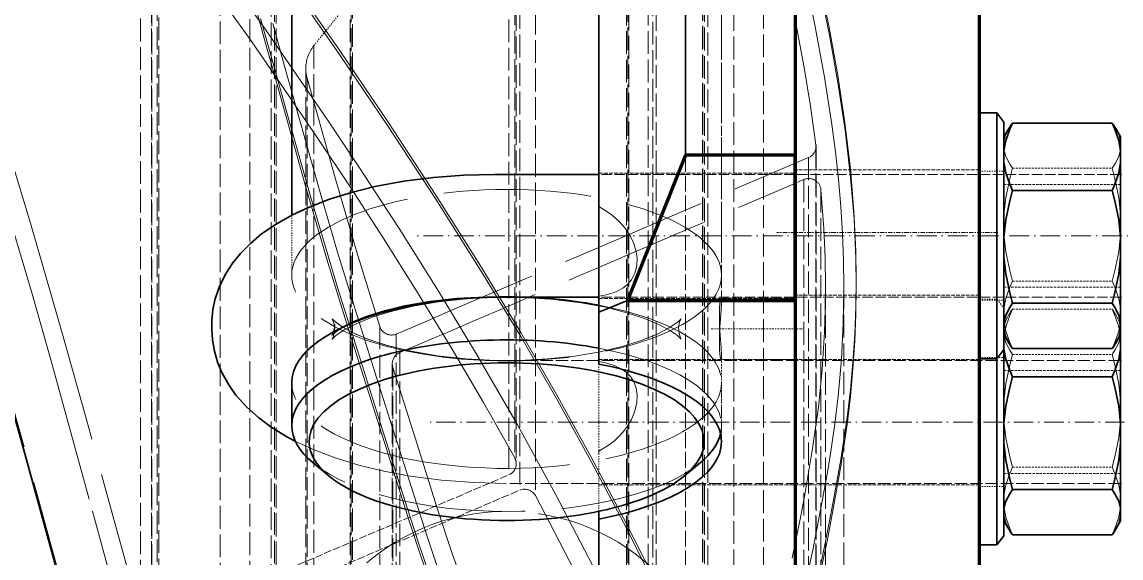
# Model space of a CAD drawing. Header units: millimetres. Extents: x 2784 to 32191, y 2597 to 23392.
# Drawn here: x 13699.1 to 13788.6, y 10292.5 to 10336.2 of the extents above; entities that cross this region are included whole.
import ezdxf

# ---------------------------------------------------------------- set-up
doc = ezdxf.new("R2010")
doc.units = ezdxf.units.MM
doc.linetypes.add('DASHDOT', pattern=[18.5, 12, -3, 0.5, -3])
doc.linetypes.add('DASHED', pattern=[15, 12, -3])

# ---------------------------------------------------------------- blocks, each defined once
blk = doc.blocks.new('A$C55E021B5')
at = {"color": 7, "linetype": 'DASHED', "lineweight": 13, "ltscale": 0.374806}
blk.add_line((1199.701, 1369.197), (1199.701, 1144.314), dxfattribs=at)
at = {"color": 7, "linetype": 'DASHED', "lineweight": 13, "ltscale": 0.15445}
blk.add_line((1216.417, 1221.642), (1216.417, 1128.972), dxfattribs=at)
at = {"color": 7, "linetype": 'DASHED', "lineweight": 13, "ltscale": 0.154446}
blk.add_line((1216.541, 1222.118), (1216.541, 1129.451), dxfattribs=at)
at = {"color": 7, "linetype": 'DASHED', "lineweight": 13, "ltscale": 0.154457}
blk.add_line((1217.023, 1220.733), (1217.023, 1128.059), dxfattribs=at)
at = {"color": 7, "linetype": 'DASHED', "lineweight": 13, "ltscale": 0.15447}
blk.add_line((1214.86, 1219.053), (1214.86, 1126.371), dxfattribs=at)
at = {"color": 7, "linetype": 'DASHED', "lineweight": 13, "ltscale": 0.154467}
blk.add_line((1216.136, 1219.496), (1216.136, 1126.816), dxfattribs=at)
at = {"color": 7, "lineweight": 35, "ltscale": 0.158333}
blk.add_line((1178.701, 1211.53), (1178.701, 1116.53), dxfattribs=at)
at = {"color": 7, "lineweight": 140, "ltscale": 0.158333}
blk.add_line((1178.701, 1116.53), (1178.701, 1211.53), dxfattribs=at)
at = {"color": 7, "lineweight": 35, "ltscale": 0.2}
blk.add_line((1193.701, 1211.53), (1193.701, 1091.53), dxfattribs=at)
at = {"color": 7, "lineweight": 140, "ltscale": 0.2}
blk.add_line((1193.701, 1211.53), (1193.701, 1091.53), dxfattribs=at)
at = {"color": 7, "linetype": 'DASHED', "lineweight": 13, "ltscale": 0.154535}
blk.add_line((1247.01, 1209.231), (1247.01, 1116.51), dxfattribs=at)
at = {"color": 7, "linetype": 'DASHED', "lineweight": 13, "ltscale": 0.090408}
blk.add_line((1193.701, 1154.077), (1193.701, 1208.322), dxfattribs=at)
at = {"color": 7, "lineweight": 35, "ltscale": 0.090408}
blk.add_line((1202.63, 1154.077), (1202.63, 1208.322), dxfattribs=at)
at = {"color": 7, "linetype": 'DASHED', "lineweight": 13, "ltscale": 0.154538}
blk.add_line((1245.651, 1208.58), (1245.651, 1115.857), dxfattribs=at)
at = {"color": 7, "linetype": 'DASHED', "lineweight": 13, "ltscale": 0.154546}
blk.add_line((1245.514, 1207.022), (1245.514, 1114.294), dxfattribs=at)
at = {"color": 7, "linetype": 'DASHED', "lineweight": 13, "ltscale": 0.154552}
blk.add_line((1246.085, 1205.852), (1246.085, 1113.121), dxfattribs=at)
at = {"color": 7, "linetype": 'DASHED', "lineweight": 13, "ltscale": 0.154551}
blk.add_line((1246.12, 1206.112), (1246.12, 1113.381), dxfattribs=at)
at = {"color": 7, "linetype": 'DASHED', "lineweight": 13, "ltscale": 0.154579}
blk.add_line((1205.286, 1199.715), (1205.286, 1106.968), dxfattribs=at)
at = {"color": 7, "linetype": 'DASHED', "lineweight": 13, "ltscale": 0.154583}
for p, q in [((1205.027, 1198.506), (1205.027, 1105.756)), ((1232.892, 1162.999), (1232.892, 1070.25))]:
    blk.add_line(p, q, dxfattribs=at)
at = {"color": 7, "linetype": 'DASHED', "lineweight": 13, "ltscale": 0.154589}
blk.add_line((1205.688, 1196.643), (1205.688, 1103.889), dxfattribs=at)
at = {"color": 7, "lineweight": 35, "ltscale": 0.079728}
blk.add_line((1234.701, 1197.026), (1234.701, 1149.189), dxfattribs=at)
at = {"color": 7, "linetype": 'DASHED', "lineweight": 13, "ltscale": 0.154597}
for p, q in [((1207.261, 1193.932), (1207.261, 1101.173)), ((1229.933, 1167.438), (1229.933, 1074.68))]:
    blk.add_line(p, q, dxfattribs=at)
at = {"color": 7, "linetype": 'DASHED', "lineweight": 13, "ltscale": 0.154595}
for p, q in [((1207.327, 1194.62), (1207.327, 1101.863)), ((1229.867, 1166.747), (1229.867, 1073.99))]:
    blk.add_line(p, q, dxfattribs=at)
at = {"color": 7, "linetype": 'DASHED', "lineweight": 13, "ltscale": 0.154596}
for p, q in [((1207.437, 1194.309), (1207.437, 1101.552)), ((1229.757, 1167.059), (1229.757, 1074.302))]:
    blk.add_line(p, q, dxfattribs=at)
at = {"color": 7, "lineweight": 35, "ltscale": 0.084221}
blk.add_line((1209.701, 1141.31), (1209.701, 1191.842), dxfattribs=at)
at = {"color": 7, "linetype": 'DASHED', "lineweight": 13, "ltscale": 0.154612}
blk.add_line((1240.537, 1185.834), (1240.537, 1093.068), dxfattribs=at)
at = {"color": 7, "linetype": 'DASHED', "lineweight": 13, "ltscale": 0.068777}
blk.add_line((1199.701, 1142.232), (1199.701, 1183.499), dxfattribs=at)
at = {"color": 7, "linetype": 'DASHED', "lineweight": 13, "ltscale": 0.154613}
for p, q in [((1236.379, 1183.424), (1236.379, 1090.656)), ((1238.105, 1183.689), (1238.105, 1090.921)), ((1235.959, 1182.871), (1235.959, 1090.103)), ((1200.814, 1177.965), (1200.814, 1085.197)), ((1201.234, 1178.518), (1201.234, 1085.75)), ((1201.238, 1178.456), (1201.238, 1085.688)), ((1198.701, 1177.641), (1198.701, 1084.873))]:
    blk.add_line(p, q, dxfattribs=at)
at = {"color": 7, "linetype": 'DASHED', "lineweight": 13, "ltscale": 0.154614}
for p, q in [((1235.955, 1182.933), (1235.955, 1090.165)), ((1201.096, 1180.694), (1201.096, 1087.926)), ((1236.097, 1180.696), (1236.097, 1087.927))]:
    blk.add_line(p, q, dxfattribs=at)
at = {"color": 7, "linetype": 'DASHED', "lineweight": 13, "ltscale": 0.106987}
blk.add_line((1202.63, 1117.409), (1202.63, 1181.601), dxfattribs=at)
at = {"color": 7, "linetype": 'DASHED', "lineweight": 13, "ltscale": 0.154611}
blk.add_line((1196.273, 1175.508), (1196.273, 1082.741), dxfattribs=at)
at = {"color": 7, "linetype": 'DASHED', "lineweight": 13, "ltscale": 0.008027}
blk.add_line((1232.892, 1162.999), (1229.867, 1166.747), dxfattribs=at)
at = {"color": 7, "linetype": 'DASHED', "lineweight": 13, "ltscale": 0.154576}
blk.add_line((1233.553, 1161.128), (1233.553, 1068.382), dxfattribs=at)
at = {"color": 7, "linetype": 'DASHED', "lineweight": 13, "ltscale": 0.154573}
blk.add_line((1233.446, 1160.335), (1233.446, 1067.591), dxfattribs=at)
at = {"color": 7, "lineweight": 35, "ltscale": 0.001576}
for p, q in [((1176.701, 1156.767), (1177.277, 1157.517)), ((1176.701, 1138.267), (1177.277, 1137.517)), ((1176.701, 1123.112), (1177.277, 1122.362))]:
    blk.add_line(p, q, dxfattribs=at)
at = {"color": 7, "lineweight": 35, "ltscale": 0.031951}
for p, q in [((1177.277, 1157.517), (1177.277, 1138.347)), ((1178.701, 1157.517), (1178.701, 1138.347))]:
    blk.add_line(p, q, dxfattribs=at)
at = {"color": 7, "linetype": 'DASHED', "lineweight": 13, "ltscale": 0.001383}
blk.add_line((1177.277, 1157.517), (1177.277, 1156.688), dxfattribs=at)
at = {"color": 7, "lineweight": 35, "ltscale": 0.002374}
for p, q in [((1178.701, 1157.517), (1177.277, 1157.517)), ((1178.701, 1137.517), (1177.277, 1137.517)), ((1178.701, 1122.362), (1177.277, 1122.362))]:
    blk.add_line(p, q, dxfattribs=at)
at = {"color": 7, "lineweight": 35, "ltscale": 0.013528}
for p, q in [((1176.01, 1156.696), (1167.893, 1156.696)), ((1176.01, 1151.201), (1167.893, 1151.201)), ((1176.01, 1142.023), (1167.893, 1142.023)), ((1176.01, 1138.339), (1167.893, 1138.339)), ((1176.01, 1136.046), (1167.893, 1136.046)), ((1176.01, 1126.868), (1167.893, 1126.868)), ((1176.01, 1123.184), (1167.893, 1123.184))]:
    blk.add_line(p, q, dxfattribs=at)
at = {"color": 7, "lineweight": 35, "ltscale": 0.029554}
blk.add_line((1176.701, 1156.767), (1176.701, 1139.035), dxfattribs=at)
at = {"color": 7, "linetype": 'DASHED', "lineweight": 13, "ltscale": 0.031951}
blk.add_line((1177.277, 1156.688), (1177.277, 1137.517), dxfattribs=at)
at = {"color": 7, "lineweight": 35, "ltscale": 0.001316}
for p, q in [((1167.201, 1155.558), (1167.596, 1156.241)), ((1176.701, 1155.558), (1176.306, 1156.241)), ((1167.201, 1139.477), (1167.596, 1138.793)), ((1176.701, 1139.477), (1176.306, 1138.793)), ((1167.201, 1124.322), (1167.596, 1123.638)), ((1176.701, 1124.322), (1176.306, 1123.638))]:
    blk.add_line(p, q, dxfattribs=at)
at = {"color": 7, "lineweight": 35, "ltscale": 0.001886}
for p, q in [((1167.201, 1155.558), (1167.201, 1154.426)), ((1176.701, 1155.558), (1176.701, 1154.426))]:
    blk.add_line(p, q, dxfattribs=at)
at = {"color": 7, "linetype": 'DASHED', "lineweight": 13, "ltscale": 0.154548}
blk.add_line((1192.003, 1154.805), (1192.003, 1062.076), dxfattribs=at)
at = {"color": 7, "linetype": 'DASHED', "lineweight": 13, "ltscale": 0.154549}
blk.add_line((1192.012, 1154.931), (1192.012, 1062.201), dxfattribs=at)
at = {"color": 7, "lineweight": 35, "ltscale": 0.001592}
for p, q in [((1167.201, 1153.471), (1167.201, 1154.426)), ((1176.701, 1153.471), (1176.701, 1154.426)), ((1167.201, 1138.316), (1167.201, 1139.271))]:
    blk.add_line(p, q, dxfattribs=at)
at = {"color": 7, "linetype": 'DASHED', "lineweight": 13, "ltscale": 0.154543}
blk.add_line((1192.61, 1153.889), (1192.61, 1061.163), dxfattribs=at)
at = {"color": 7, "lineweight": 35, "ltscale": 0.019714}
blk.add_line((1193.701, 1154.077), (1193.701, 1142.248), dxfattribs=at)
at = {"color": 7, "lineweight": 35, "ltscale": 0.014882}
blk.add_line((1202.63, 1154.077), (1193.701, 1154.077), dxfattribs=at)
at = {"color": 7, "lineweight": 140, "ltscale": 0.019714}
blk.add_line((1193.701, 1142.248), (1193.701, 1154.077), dxfattribs=at)
at = {"color": 7, "lineweight": 140, "ltscale": 0.014882}
blk.add_line((1193.701, 1154.077), (1202.63, 1154.077), dxfattribs=at)
at = {"color": 7, "lineweight": 35, "ltscale": 0.021225}
blk.add_line((1202.63, 1154.077), (1207.348, 1142.248), dxfattribs=at)
at = {"color": 7, "lineweight": 140, "ltscale": 0.021225}
blk.add_line((1202.63, 1154.077), (1207.348, 1142.248), dxfattribs=at)
at = {"color": 7, "lineweight": 35, "ltscale": 0.010101}
for p, q in [((1167.201, 1153.471), (1167.201, 1147.41)), ((1176.701, 1153.471), (1176.701, 1147.41)), ((1167.201, 1138.316), (1167.201, 1132.255))]:
    blk.add_line(p, q, dxfattribs=at)
at = {"color": 7, "linetype": 'DASHED', "lineweight": 13, "ltscale": 0.013528}
for p, q in [((1176.01, 1153.011), (1167.893, 1153.011)), ((1176.01, 1143.833), (1167.893, 1143.833)), ((1176.01, 1141.541), (1167.893, 1141.541)), ((1176.01, 1137.856), (1167.893, 1137.856)), ((1176.01, 1128.678), (1167.893, 1128.678))]:
    blk.add_line(p, q, dxfattribs=at)
at = {"color": 7, "linetype": 'DASHED', "lineweight": 13, "ltscale": 0.003333}
for p, q in [((1178.701, 1152.767), (1176.701, 1152.767)), ((1178.701, 1142.267), (1176.701, 1142.267)), ((1178.701, 1137.612), (1176.701, 1137.612)), ((1178.701, 1127.112), (1176.701, 1127.112))]:
    blk.add_line(p, q, dxfattribs=at)
at = {"color": 7, "linetype": 'DASHED', "lineweight": 13, "ltscale": 0.025}
for p, q in [((1178.701, 1152.886), (1193.701, 1152.886)), ((1178.701, 1142.686), (1193.701, 1142.686)), ((1178.701, 1137.462), (1193.701, 1137.462)), ((1178.701, 1127.262), (1193.701, 1127.262))]:
    blk.add_line(p, q, dxfattribs=at)
at = {"color": 7, "lineweight": 35, "ltscale": 9.53674e-05}
for p, q in [((1167.144, 1152.517), (1167.201, 1152.517)), ((1167.144, 1142.517), (1167.201, 1142.517)), ((1167.144, 1137.362), (1167.201, 1137.362)), ((1167.144, 1127.362), (1167.201, 1127.362))]:
    blk.add_line(p, q, dxfattribs=at)
at = {"color": 7, "linetype": 'DASHED', "lineweight": 13, "ltscale": 0.070834}
for p, q in [((1167.201, 1152.517), (1209.701, 1152.517)), ((1167.201, 1142.517), (1209.701, 1142.517))]:
    blk.add_line(p, q, dxfattribs=at)
at = {"color": 7, "linetype": 'DASHED', "lineweight": 13, "ltscale": 0.154533}
blk.add_line((1192.998, 1152.096), (1192.998, 1059.376), dxfattribs=at)
at = {"color": 7, "linetype": 'DASHED', "lineweight": 13, "ltscale": 0.026667}
for p, q in [((1209.701, 1152.617), (1193.701, 1152.617)), ((1209.701, 1142.417), (1193.701, 1142.417)), ((1209.701, 1137.462), (1193.701, 1137.462)), ((1209.701, 1127.262), (1193.701, 1127.262))]:
    blk.add_line(p, q, dxfattribs=at)
at = {"color": 7, "linetype": 'DASHED', "lineweight": 13, "ltscale": 0.003284}
blk.add_line((1209.701, 1152.617), (1209.701, 1150.647), dxfattribs=at)
at = {"color": 7, "lineweight": 35, "ltscale": 0.014166}
blk.add_line((1209.701, 1152.517), (1218.201, 1152.517), dxfattribs=at)
at = {"color": 7, "linetype": 'DASHED', "lineweight": 13, "ltscale": 0.015833}
for p, q in [((1176.701, 1151.705), (1167.201, 1151.705)), ((1176.701, 1143.329), (1167.201, 1143.329)), ((1176.701, 1136.55), (1167.201, 1136.55)), ((1176.701, 1128.174), (1167.201, 1128.174))]:
    blk.add_line(p, q, dxfattribs=at)
at = {"color": 7, "linetype": 'DASHED', "lineweight": 13, "ltscale": 0.154529}
blk.add_line((1191.608, 1151.271), (1191.608, 1058.554), dxfattribs=at)
at = {"color": 7, "linetype": 'DASHED', "lineweight": 13, "ltscale": 0.001252}
blk.add_line((1209.701, 1150.647), (1209.701, 1149.896), dxfattribs=at)
at = {"color": 7, "linetype": 'DASHED', "lineweight": 13, "ltscale": 0.008126}
blk.add_line((1234.701, 1149.189), (1234.701, 1144.314), dxfattribs=at)
at = {"color": 7, "linetype": 'DASHDOT', "lineweight": 13, "ltscale": 0.134001}
blk.add_line((1144.501, 1147.517), (1224.902, 1147.517), dxfattribs=at)
at = {"color": 7, "lineweight": 35, "ltscale": 0.00266}
for p, q in [((1167.201, 1145.814), (1167.201, 1147.41)), ((1176.701, 1145.814), (1176.701, 1147.41)), ((1167.201, 1130.659), (1167.201, 1132.255)), ((1176.701, 1130.659), (1176.701, 1132.255))]:
    blk.add_line(p, q, dxfattribs=at)
at = {"color": 7, "linetype": 'DASHDOT', "lineweight": 13, "ltscale": 0.03}
blk.add_line((1177.201, 1147.786), (1195.201, 1147.786), dxfattribs=at)
at = {"color": 7, "lineweight": 35, "ltscale": 0.008855}
for p, q in [((1167.201, 1145.814), (1167.201, 1140.501)), ((1176.701, 1145.814), (1176.701, 1140.501)), ((1167.201, 1130.659), (1167.201, 1125.346)), ((1176.701, 1130.659), (1176.701, 1125.346))]:
    blk.add_line(p, q, dxfattribs=at)
at = {"color": 7, "linetype": 'DASHED', "lineweight": 13, "ltscale": 0.000942993}
blk.add_line((1188.733, 1143.966), (1188.733, 1143.4), dxfattribs=at)
at = {"color": 7, "linetype": 'DASHED', "lineweight": 13, "ltscale": 0.154478}
blk.add_line((1189.733, 1143.4), (1189.733, 1050.713), dxfattribs=at)
at = {"color": 7, "linetype": 'DASHED', "lineweight": 13, "ltscale": 0.154477}
blk.add_line((1191.233, 1143.378), (1191.233, 1050.692), dxfattribs=at)
at = {"color": 7, "linetype": 'DASHED', "lineweight": 13, "ltscale": 0.001576}
blk.add_line((1176.701, 1141.612), (1177.277, 1142.362), dxfattribs=at)
at = {"color": 7, "linetype": 'DASHED', "lineweight": 13, "ltscale": 0.008075}
blk.add_line((1177.277, 1142.362), (1177.277, 1137.517), dxfattribs=at)
at = {"color": 7, "linetype": 'DASHED', "lineweight": 13, "ltscale": 0.002374}
blk.add_line((1178.701, 1142.362), (1177.277, 1142.362), dxfattribs=at)
at = {"color": 7, "linetype": 'DASHED', "lineweight": 13, "ltscale": 0.010048}
for p, q in [((1199.73, 1142.44), (1193.701, 1142.44)), ((1199.73, 1137.44), (1193.701, 1137.44))]:
    blk.add_line(p, q, dxfattribs=at)
at = {"color": 7, "lineweight": 35, "ltscale": 0.022745}
blk.add_line((1207.348, 1142.248), (1193.701, 1142.248), dxfattribs=at)
at = {"color": 7, "linetype": 'DASHED', "lineweight": 13, "ltscale": 0.041399}
blk.add_line((1193.701, 1142.248), (1193.701, 1117.409), dxfattribs=at)
at = {"color": 7, "lineweight": 140, "ltscale": 0.022745}
blk.add_line((1207.348, 1142.248), (1193.701, 1142.248), dxfattribs=at)
at = {"color": 7, "lineweight": 35, "ltscale": 0.004223}
blk.add_line((1207.348, 1142.248), (1209.701, 1141.31), dxfattribs=at)
at = {"color": 7, "linetype": 'DASHED', "lineweight": 13, "ltscale": 0.000297165}
blk.add_line((1209.701, 1142.596), (1209.701, 1142.417), dxfattribs=at)
at = {"color": 7, "lineweight": 35, "ltscale": 0.009882}
blk.add_line((1209.701, 1142.517), (1215.63, 1142.517), dxfattribs=at)
at = {"color": 7, "linetype": 'DASHED', "lineweight": 13, "ltscale": 0.004285}
blk.add_line((1215.63, 1142.517), (1218.201, 1142.517), dxfattribs=at)
at = {"color": 7, "linetype": 'DASHED', "lineweight": 13, "ltscale": 0.001316}
for p, q in [((1167.201, 1140.402), (1167.596, 1141.086)), ((1176.701, 1140.402), (1176.306, 1141.086))]:
    blk.add_line(p, q, dxfattribs=at)
at = {"color": 7, "linetype": 'DASHED', "lineweight": 13, "ltscale": 0.03195}
blk.add_line((1177.277, 1141.533), (1177.277, 1122.362), dxfattribs=at)
at = {"color": 7, "lineweight": 35, "ltscale": 0.007058}
for p, q in [((1209.701, 1137.075), (1209.701, 1141.31)), ((1209.701, 1120.229), (1209.701, 1124.464))]:
    blk.add_line(p, q, dxfattribs=at)
at = {"color": 7, "lineweight": 35, "ltscale": 0.001068}
for p, q in [((1167.201, 1139.861), (1167.201, 1140.501)), ((1176.701, 1139.861), (1176.701, 1140.501)), ((1167.201, 1124.706), (1167.201, 1125.346)), ((1176.701, 1124.706), (1176.701, 1125.346))]:
    blk.add_line(p, q, dxfattribs=at)
at = {"color": 7, "linetype": 'DASHED', "lineweight": 13, "ltscale": 0.154453}
blk.add_line((1227.532, 1140.139), (1227.532, 1047.467), dxfattribs=at)
at = {"color": 7, "linetype": 'DASHED', "lineweight": 13, "ltscale": 0.000664902}
blk.add_line((1231.201, 1140.339), (1231.201, 1139.94), dxfattribs=at)
at = {"color": 7, "lineweight": 35, "ltscale": 0.000664902}
blk.add_line((1241.201, 1140.339), (1241.201, 1139.94), dxfattribs=at)
at = {"color": 7, "lineweight": 35, "ltscale": 0.000639343}
for p, q in [((1167.201, 1139.861), (1167.201, 1139.477)), ((1176.701, 1139.861), (1176.701, 1139.477)), ((1167.201, 1124.706), (1167.201, 1124.322)), ((1176.701, 1124.706), (1176.701, 1124.322))]:
    blk.add_line(p, q, dxfattribs=at)
at = {"color": 7, "lineweight": 35, "ltscale": 0.000343704}
blk.add_line((1167.201, 1139.477), (1167.201, 1139.271), dxfattribs=at)
at = {"color": 7, "lineweight": 35, "ltscale": 0.000288735}
blk.add_line((1167.201, 1139.271), (1167.221, 1139.443), dxfattribs=at)
at = {"color": 7, "lineweight": 35, "ltscale": 0.000288649}
blk.add_line((1176.701, 1139.271), (1176.682, 1139.443), dxfattribs=at)
at = {"color": 7, "linetype": 'DASHDOT', "lineweight": 13, "ltscale": 0.012426}
blk.add_line((1200.535, 1139.94), (1193.08, 1139.94), dxfattribs=at)
at = {"color": 7, "linetype": 'DASHED', "lineweight": 13, "ltscale": 0.154448}
blk.add_line((1226.184, 1139.522), (1226.184, 1046.853), dxfattribs=at)
at = {"color": 7, "lineweight": 35, "ltscale": 0.001279}
for p, q in [((1176.701, 1139.035), (1176.701, 1138.267)), ((1176.701, 1123.88), (1176.701, 1123.112))]:
    blk.add_line(p, q, dxfattribs=at)
at = {"color": 7, "lineweight": 35, "ltscale": 0.025229}
blk.add_line((1176.701, 1139.017), (1176.701, 1123.88), dxfattribs=at)
at = {"color": 7, "lineweight": 35, "ltscale": 0.010021}
blk.add_line((1176.701, 1138.268), (1176.701, 1132.255), dxfattribs=at)
at = {"color": 7, "lineweight": 35, "ltscale": 0.001383}
for p, q in [((1177.277, 1138.347), (1177.277, 1137.517)), ((1178.701, 1138.347), (1178.701, 1137.517)), ((1177.277, 1123.192), (1177.277, 1122.362)), ((1178.701, 1123.192), (1178.701, 1122.362))]:
    blk.add_line(p, q, dxfattribs=at)
at = {"color": 7, "lineweight": 35, "ltscale": 0.023875}
for p, q in [((1177.277, 1137.517), (1177.277, 1123.192)), ((1178.701, 1137.517), (1178.701, 1123.192))]:
    blk.add_line(p, q, dxfattribs=at)
at = {"color": 7, "linetype": 'DASHED', "lineweight": 13, "ltscale": 0.000909042}
blk.add_line((1178.701, 1138.063), (1178.701, 1137.517), dxfattribs=at)
at = {"color": 7, "linetype": 'DASHED', "lineweight": 13, "ltscale": 0.011463}
blk.add_line((1199.701, 1130.769), (1199.701, 1137.647), dxfattribs=at)
at = {"color": 7, "linetype": 'DASHED', "lineweight": 13, "ltscale": 0.154435}
blk.add_line((1225.909, 1138.01), (1225.909, 1045.348), dxfattribs=at)
at = {"color": 7, "linetype": 'DASHED', "lineweight": 13, "ltscale": 0.083334}
for p, q in [((1167.201, 1137.362), (1217.201, 1137.362)), ((1167.201, 1127.362), (1217.201, 1127.362))]:
    blk.add_line(p, q, dxfattribs=at)
at = {"color": 7, "linetype": 'DASHED', "lineweight": 13, "ltscale": 0.00264}
blk.add_line((1209.701, 1137.076), (1209.701, 1135.491), dxfattribs=at)
at = {"color": 7, "linetype": 'DASHED', "lineweight": 13, "ltscale": 0.154425}
blk.add_line((1226.468, 1136.789), (1226.468, 1044.134), dxfattribs=at)
at = {"color": 7, "linetype": 'DASHED', "lineweight": 13, "ltscale": 0.154428}
blk.add_line((1226.515, 1137.092), (1226.515, 1044.435), dxfattribs=at)
at = {"color": 7, "linetype": 'DASHED', "lineweight": 13, "ltscale": 0.005832}
blk.add_line((1199.701, 1135.566), (1199.701, 1132.066), dxfattribs=at)
at = {"color": 7, "linetype": 'DASHED', "lineweight": 13, "ltscale": 0.009421}
blk.add_line((1209.701, 1135.491), (1209.701, 1129.839), dxfattribs=at)
at = {"color": 7, "lineweight": 35, "ltscale": 0.005832}
blk.add_line((1234.701, 1135.566), (1234.701, 1132.066), dxfattribs=at)
at = {"color": 7, "linetype": 'DASHDOT', "lineweight": 13, "ltscale": 0.132001}
blk.add_line((1144.601, 1132.362), (1223.802, 1132.362), dxfattribs=at)
at = {"color": 7, "linetype": 'DASHED', "lineweight": 13, "ltscale": 0.008149}
blk.add_line((1209.701, 1125.094), (1209.701, 1129.984), dxfattribs=at)
at = {"color": 7, "lineweight": 35, "ltscale": 0.002753}
blk.add_line((1202.717, 1127.979), (1201.443, 1129.031), dxfattribs=at)
at = {"color": 7, "lineweight": 35, "ltscale": 0.002752}
blk.add_line((1231.686, 1127.979), (1232.959, 1129.031), dxfattribs=at)
at = {"color": 7, "linetype": 'DASHED', "lineweight": 13, "ltscale": 0.051866}
blk.add_line((1245.651, 1115.857), (1217.023, 1128.059), dxfattribs=at)
at = {"color": 7, "linetype": 'DASHED', "lineweight": 13, "ltscale": 0.053225}
blk.add_line((1245.514, 1114.294), (1216.136, 1126.816), dxfattribs=at)
at = {"color": 7, "lineweight": 35, "ltscale": 0.001051}
blk.add_line((1209.701, 1124.464), (1209.701, 1125.094), dxfattribs=at)
at = {"color": 7, "linetype": 'DASHED', "lineweight": 13}
for points in [[(1250.505, 1216.313), (1245.317, 1197.405), (1240.247, 1179.248), (1235.275, 1161.325), (1233.4, 1154.591), (1232.443, 1151.229), (1230.967, 1146.196), (1229.322, 1140.83), (1227.624, 1135.478), (1225.168, 1127.712), (1223.65, 1122.975), (1222.857, 1120.618)], [(1252.259, 1219.491), (1246.8, 1199.587), (1241.243, 1179.664), (1236.539, 1162.714), (1234.972, 1157.058), (1233.152, 1150.645), (1230.936, 1143.219), (1228.97, 1136.976), (1227.492, 1132.332), (1225.302, 1125.39), (1224.371, 1122.537), (1223.53, 1120.072)], [(1252.747, 1220.696), (1249.538, 1209.003), (1242.611, 1183.973), (1236.747, 1162.904), (1236.276, 1161.195), (1233.605, 1151.654), (1231.753, 1145.335), (1230, 1139.653), (1227.15, 1130.684), (1225.247, 1124.653), (1224.167, 1121.363), (1222.611, 1116.958)], [(1208.215, 1212.254), (1205.711, 1207.133), (1203.327, 1202.01), (1201.204, 1197.182), (1199.395, 1192.804), (1197.693, 1188.388), (1196.113, 1183.94), (1194.847, 1180.039), (1193.685, 1176.107), (1192.633, 1172.146), (1191.729, 1168.324), (1190.93, 1164.473), (1190.235, 1160.595), (1189.651, 1156.723), (1189.205, 1152.961), (1188.916, 1149.501), (1188.765, 1146.286), (1188.733, 1143.966)], [(1209.135, 1213.511), (1207.394, 1210.034), (1205.69, 1206.523), (1203.302, 1201.389), (1201.182, 1196.564), (1199.375, 1192.188), (1197.675, 1187.774), (1196.098, 1183.329), (1194.833, 1179.429), (1193.673, 1175.499), (1192.622, 1171.538), (1191.717, 1167.704), (1190.917, 1163.84), (1190.228, 1159.988), (1189.646, 1156.12), (1189.218, 1152.522), (1188.914, 1148.903), (1188.764, 1145.691), (1188.733, 1143.4)], [(1209.964, 1212.939), (1208.395, 1209.808), (1205.925, 1204.687), (1203.557, 1199.519), (1201.599, 1194.984), (1199.747, 1190.41), (1198.018, 1185.801), (1196.606, 1181.697), (1195.367, 1177.752), (1194.156, 1173.475), (1193.075, 1169.163), (1192.128, 1164.814), (1191.315, 1160.425), (1190.719, 1156.576), (1190.429, 1154.359), (1190.184, 1152.134), (1189.987, 1149.904), (1189.843, 1147.669), (1189.76, 1145.536), (1189.733, 1143.4)], [(1277.767, 1213.048), (1272.815, 1208.043), (1267.962, 1202.944), (1263.345, 1197.906), (1258.828, 1192.781), (1254.418, 1187.567), (1250.122, 1182.26), (1246.486, 1177.574), (1242.927, 1172.815), (1239.429, 1167.984), (1236.837, 1164.311), (1231.741, 1156.887), (1229.24, 1153.141), (1225.957, 1148.099), (1222.755, 1143.013), (1219.656, 1137.897), (1216.354, 1132.187), (1213.199, 1126.445), (1210.183, 1120.663)], [(1247.754, 1113.54), (1251.182, 1126.093), (1254.265, 1137.226), (1255.847, 1142.782), (1258.301, 1151.095), (1259.682, 1155.571), (1261.112, 1160.032), (1262.366, 1163.774), (1263.672, 1167.498), (1265.168, 1171.546), (1266.744, 1175.564), (1268.753, 1180.343), (1270.892, 1185.068), (1273.159, 1189.734), (1275.555, 1194.336), (1278.079, 1198.868), (1280.318, 1202.654), (1282.642, 1206.389), (1285.046, 1210.075), (1286.827, 1212.708)], [(1252.534, 1115.871), (1256.711, 1131.115), (1259.242, 1140.119), (1260.541, 1144.608), (1262.017, 1149.572), (1263.544, 1154.526), (1264.627, 1157.917), (1265.742, 1161.287), (1267.507, 1166.35), (1269.388, 1171.387), (1271.389, 1176.346), (1273.17, 1180.451), (1275.049, 1184.512), (1277.025, 1188.526), (1279.098, 1192.491), (1280.396, 1194.858), (1281.726, 1197.198), (1283.137, 1199.597), (1284.589, 1201.982), (1287.038, 1205.841), (1289.572, 1209.65), (1292.184, 1213.411)], [(1292.613, 1224.924), (1287.605, 1220.392), (1283.199, 1216.251), (1278.867, 1212.033), (1274.607, 1207.741), (1270.42, 1203.378), (1266.306, 1198.946), (1262.267, 1194.447), (1258.311, 1189.879), (1254.442, 1185.241), (1250.189, 1179.922), (1246.045, 1174.507), (1241.994, 1168.993), (1238.01, 1163.376), (1235.28, 1159.431), (1232.572, 1155.441), (1229.893, 1151.41), (1227.253, 1147.346), (1224.445, 1142.899), (1221.717, 1138.431), (1219.082, 1133.949), (1216.541, 1129.451)], [(1255.973, 1148.55), (1257.485, 1153.557), (1259.054, 1158.551), (1260.258, 1162.222), (1261.508, 1165.88), (1263.399, 1171.104), (1265.419, 1176.284), (1267.522, 1181.267), (1269.765, 1186.192), (1272.147, 1191.053), (1274.669, 1195.844)], [(1192.012, 1154.931), (1192.454, 1158.077), (1192.972, 1161.207), (1193.66, 1164.821), (1194.44, 1168.409), (1195.311, 1171.971), (1196.273, 1175.508)], [(1234.701, 1168.216), (1230.806, 1162.611), (1226.85, 1156.76), (1222.971, 1150.837), (1219.193, 1144.846), (1216.056, 1139.657), (1213.031, 1134.425), (1210.304, 1129.494), (1207.674, 1124.525), (1205.138, 1119.516), (1204.46, 1118.139)], [(1234.701, 1167.877), (1230.806, 1162.271), (1226.85, 1156.421), (1222.971, 1150.498), (1219.193, 1144.506), (1216.056, 1139.318), (1213.031, 1134.085), (1210.304, 1129.155), (1207.674, 1124.185), (1204.667, 1118.221)], [(1227.532, 1140.139), (1229.396, 1146.175), (1231.17, 1152.231), (1233.446, 1160.335)], [(1167.201, 1155.174), (1167.333, 1155.686), (1167.596, 1156.241)], [(1176.701, 1155.174), (1176.57, 1155.686), (1176.306, 1156.241)], [(1167.201, 1154.533), (1167.352, 1153.97), (1167.664, 1153.352), (1167.893, 1153.011)], [(1176.701, 1154.533), (1176.551, 1153.97), (1176.239, 1153.352), (1176.01, 1153.011)], [(1167.201, 1149.22), (1167.352, 1150.623), (1167.664, 1152.163), (1167.893, 1153.011)], [(1176.701, 1149.22), (1176.551, 1150.623), (1176.239, 1152.163), (1176.01, 1153.011)], [(1191.233, 1143.378), (1191.267, 1145.748), (1191.37, 1148.114), (1191.608, 1151.271)], [(1209.701, 1142.596), (1209.108, 1142.712), (1208.539, 1142.879), (1208.128, 1143.048), (1207.747, 1143.26), (1207.356, 1143.565), (1207.031, 1143.937), (1206.75, 1144.463), (1206.597, 1145.068), (1206.578, 1145.725), (1206.674, 1146.337), (1206.867, 1146.94), (1207.144, 1147.514), (1207.552, 1148.127), (1208.036, 1148.677), (1208.579, 1149.161), (1209.124, 1149.554), (1209.701, 1149.896)], [(1247.01, 1116.51), (1251.328, 1132.275), (1253.354, 1139.515), (1255.973, 1148.55)], [(1167.201, 1147.624), (1167.352, 1146.222), (1167.664, 1144.682), (1167.893, 1143.833)], [(1176.701, 1147.624), (1176.551, 1146.222), (1176.239, 1144.682), (1176.01, 1143.833)], [(1167.201, 1141.564), (1167.352, 1142.403), (1167.664, 1143.325), (1167.893, 1143.833)], [(1176.701, 1141.564), (1176.551, 1142.403), (1176.239, 1143.325), (1176.01, 1143.833)], [(1188.733, 1143.966), (1188.762, 1141.733), (1188.851, 1139.501), (1188.999, 1137.247), (1189.206, 1134.998), (1189.474, 1132.73), (1189.984, 1129.323), (1190.6, 1125.869), (1191.279, 1122.381), (1191.646, 1120.652)], [(1188.733, 1143.4), (1188.762, 1141.167), (1188.851, 1138.935), (1188.999, 1136.681), (1189.206, 1134.431), (1189.474, 1132.164), (1189.984, 1128.759), (1190.6, 1125.304), (1191.105, 1122.679), (1191.745, 1119.645)], [(1189.733, 1143.4), (1189.787, 1140.418), (1189.945, 1137.438), (1190.208, 1134.466), (1190.476, 1132.209), (1190.802, 1129.961), (1191.054, 1128.426), (1191.606, 1125.364), (1192.273, 1121.946), (1192.638, 1120.229)], [(1193.946, 1121.272), (1193.254, 1124.728), (1192.926, 1126.465), (1192.281, 1130.217), (1191.817, 1133.577), (1191.511, 1136.626), (1191.317, 1139.684), (1191.255, 1141.531), (1191.233, 1143.378)], [(1199.73, 1142.44), (1199.727, 1142.439), (1199.724, 1142.437), (1199.72, 1142.432), (1199.714, 1142.416), (1199.701, 1142.232)], [(1199.742, 1138.406), (1199.862, 1140.144), (1199.88, 1141.029), (1199.857, 1141.702), (1199.801, 1142.207), (1199.751, 1142.413), (1199.741, 1142.431), (1199.736, 1142.437), (1199.732, 1142.439), (1199.73, 1142.44)], [(1220.772, 1137.514), (1218.482, 1137.382), (1216.162, 1137.375), (1213.866, 1137.494), (1211.653, 1137.734), (1209.576, 1138.087), (1207.691, 1138.536), (1206.244, 1138.99), (1204.936, 1139.518), (1203.956, 1140.029), (1203.326, 1140.459), (1203.045, 1140.714), (1203.004, 1140.761), (1202.997, 1140.77), (1203.007, 1140.755), (1203.023, 1140.727), (1203.117, 1140.501), (1203.199, 1140.042), (1203.165, 1139.566), (1203.003, 1139.119), (1202.998, 1139.111), (1202.997, 1139.11), (1203.017, 1139.135), (1203.299, 1139.399), (1203.866, 1139.796), (1204.766, 1140.282), (1205.901, 1140.763), (1207.291, 1141.229), (1209.124, 1141.697), (1211.132, 1142.069), (1213.349, 1142.341), (1213.631, 1142.366)], [(1213.631, 1142.366), (1215.92, 1142.498), (1218.24, 1142.505), (1220.536, 1142.386), (1222.75, 1142.145), (1224.826, 1141.793), (1226.711, 1141.343), (1228.158, 1140.889), (1229.466, 1140.362), (1230.446, 1139.85), (1231.076, 1139.42), (1231.357, 1139.166), (1231.399, 1139.118), (1231.405, 1139.11), (1231.395, 1139.125), (1231.379, 1139.153), (1231.285, 1139.379), (1231.204, 1139.837), (1231.237, 1140.313), (1231.399, 1140.76), (1231.405, 1140.769), (1231.405, 1140.77), (1231.385, 1140.745), (1231.103, 1140.48), (1230.536, 1140.084), (1229.636, 1139.597), (1228.501, 1139.116), (1227.111, 1138.651), (1225.278, 1138.182), (1223.27, 1137.81), (1221.053, 1137.539), (1220.772, 1137.514)], [(1167.201, 1140.019), (1167.333, 1140.531), (1167.596, 1141.086)], [(1167.221, 1139.443), (1167.376, 1140.202), (1167.664, 1141.032), (1167.893, 1141.541)], [(1176.682, 1139.443), (1176.526, 1140.202), (1176.239, 1141.032), (1176.01, 1141.541)], [(1176.701, 1140.019), (1176.57, 1140.531), (1176.306, 1141.086)], [(1199.742, 1141.474), (1199.862, 1139.736), (1199.88, 1138.851), (1199.857, 1138.177), (1199.801, 1137.672), (1199.751, 1137.467), (1199.741, 1137.448), (1199.736, 1137.443), (1199.732, 1137.44), (1199.73, 1137.44)], [(1167.201, 1140.609), (1167.352, 1139.769), (1167.664, 1138.847), (1167.893, 1138.339)], [(1176.701, 1140.609), (1176.551, 1139.769), (1176.239, 1138.847), (1176.01, 1138.339)], [(1231.201, 1139.94), (1231.264, 1140.429), (1231.373, 1140.716), (1231.404, 1140.767), (1231.405, 1140.77), (1231.4, 1140.763), (1231.316, 1140.671), (1230.995, 1140.396), (1230.402, 1140.003), (1229.47, 1139.52), (1228.212, 1139.01), (1226.703, 1138.534), (1224.987, 1138.12), (1222.826, 1137.745), (1220.513, 1137.492), (1218.111, 1137.372), (1217.201, 1137.362)], [(1230.419, 1140.141), (1231.02, 1139.764), (1231.386, 1139.462), (1231.427, 1139.418), (1231.443, 1139.398), (1231.446, 1139.395), (1231.444, 1139.399), (1231.44, 1139.404), (1231.43, 1139.42), (1231.345, 1139.587), (1231.224, 1140.025), (1231.201, 1140.339)], [(1167.201, 1139.378), (1167.352, 1138.815), (1167.664, 1138.197), (1167.893, 1137.856)], [(1176.701, 1139.378), (1176.551, 1138.815), (1176.239, 1138.197), (1176.01, 1137.856)], [(1167.201, 1134.065), (1167.352, 1135.468), (1167.664, 1137.008), (1167.893, 1137.856)], [(1176.701, 1134.065), (1176.551, 1135.468), (1176.239, 1137.008), (1176.01, 1137.856)], [(1199.73, 1137.44), (1199.727, 1137.44), (1199.724, 1137.442), (1199.72, 1137.447), (1199.714, 1137.464), (1199.701, 1137.647)], [(1209.701, 1129.984), (1208.849, 1130.514), (1208.428, 1130.842), (1208.034, 1131.205), (1207.71, 1131.557), (1207.416, 1131.938), (1207.036, 1132.569), (1206.756, 1133.248), (1206.598, 1133.953), (1206.573, 1134.552), (1206.656, 1135.121), (1206.847, 1135.636), (1207.12, 1136.06), (1207.468, 1136.414), (1207.876, 1136.698), (1208.44, 1136.964), (1209.054, 1137.154), (1209.701, 1137.284)], [(1220.273, 1117.843), (1221.603, 1121.588), (1222.848, 1125.359), (1224.65, 1131.065), (1226.468, 1136.789)], [(1167.201, 1132.469), (1167.352, 1131.067), (1167.664, 1129.527), (1167.893, 1128.678)], [(1176.701, 1132.469), (1176.551, 1131.067), (1176.239, 1129.527), (1176.01, 1128.678)], [(1234.412, 1130.803), (1233.009, 1130.152), (1231.173, 1129.452), (1229.23, 1128.858), (1227.187, 1128.364), (1225.06, 1127.969), (1222.494, 1127.632), (1219.863, 1127.43), (1217.201, 1127.362)], [(1167.201, 1126.408), (1167.352, 1127.248), (1167.664, 1128.17), (1167.893, 1128.678)], [(1176.701, 1126.408), (1176.551, 1127.248), (1176.239, 1128.17), (1176.01, 1128.678)], [(1214.86, 1126.371), (1211.716, 1120.373), (1209.739, 1116.427), (1207.819, 1112.457), (1205.286, 1106.968)], [(1167.201, 1125.453), (1167.352, 1124.614), (1167.664, 1123.692), (1167.893, 1123.184)], [(1176.701, 1125.453), (1176.551, 1124.614), (1176.239, 1123.692), (1176.01, 1123.184)]]:
    blk.add_lwpolyline(points, dxfattribs=at)
at = {"color": 7, "lineweight": 35}
for points in [[(1244.084, 1085.017), (1252.534, 1115.532), (1256.711, 1130.775), (1259.242, 1139.78), (1260.541, 1144.268), (1262.017, 1149.233), (1263.544, 1154.187), (1264.627, 1157.577), (1265.742, 1160.947), (1267.507, 1166.01), (1269.388, 1171.047), (1271.389, 1176.007), (1273.17, 1180.111), (1275.049, 1184.172), (1277.025, 1188.187), (1279.098, 1192.152), (1280.396, 1194.519), (1281.726, 1196.859), (1283.137, 1199.257), (1284.589, 1201.643), (1287.038, 1205.501), (1289.572, 1209.31), (1292.184, 1213.071)], [(1167.201, 1154.426), (1167.352, 1155.266), (1167.664, 1156.188), (1167.893, 1156.696)], [(1176.701, 1154.426), (1176.551, 1155.266), (1176.239, 1156.188), (1176.01, 1156.696)], [(1167.201, 1153.471), (1167.352, 1152.631), (1167.664, 1151.71), (1167.893, 1151.201)], [(1176.701, 1153.471), (1176.551, 1152.631), (1176.239, 1151.71), (1176.01, 1151.201)], [(1218.201, 1152.517), (1220.695, 1152.455), (1223.159, 1152.269), (1225.567, 1151.958), (1227.921, 1151.518), (1229.844, 1151.042), (1231.622, 1150.49), (1233.345, 1149.826), (1234.649, 1149.216), (1235.98, 1148.468), (1237.15, 1147.666), (1238.07, 1146.902), (1238.883, 1146.082), (1239.498, 1145.326), (1240.052, 1144.484), (1240.561, 1143.467), (1240.928, 1142.397), (1241.113, 1141.51), (1241.196, 1140.633), (1241.201, 1140.339)], [(1167.201, 1147.41), (1167.352, 1148.813), (1167.664, 1150.353), (1167.893, 1151.201)], [(1176.701, 1147.41), (1176.551, 1148.813), (1176.239, 1150.353), (1176.01, 1151.201)], [(1167.201, 1145.814), (1167.352, 1144.412), (1167.664, 1142.872), (1167.893, 1142.023)], [(1176.701, 1145.814), (1176.551, 1144.412), (1176.239, 1142.872), (1176.01, 1142.023)], [(1167.201, 1140.501), (1167.352, 1141.064), (1167.664, 1141.682), (1167.893, 1142.023)], [(1176.701, 1140.501), (1176.551, 1141.064), (1176.239, 1141.682), (1176.01, 1142.023)], [(1218.943, 1142.511), (1221.22, 1142.403), (1223.414, 1142.168), (1225.479, 1141.814), (1227.12, 1141.42), (1228.515, 1140.982), (1229.702, 1140.503), (1230.419, 1140.141)], [(1167.201, 1139.861), (1167.333, 1139.349), (1167.596, 1138.793)], [(1176.701, 1139.861), (1176.57, 1139.349), (1176.306, 1138.793)], [(1241.201, 1139.94), (1241.15, 1139.039), (1240.996, 1138.132), (1240.709, 1137.159), (1240.358, 1136.327), (1239.83, 1135.382), (1239.241, 1134.557), (1238.384, 1133.596), (1237.392, 1132.706), (1236.407, 1131.975), (1235.099, 1131.169), (1234.412, 1130.803)], [(1167.201, 1138.316), (1167.352, 1137.476), (1167.664, 1136.554), (1167.893, 1136.046)], [(1176.701, 1138.316), (1176.551, 1137.476), (1176.239, 1136.554), (1176.01, 1136.046)], [(1167.201, 1132.255), (1167.352, 1133.657), (1167.664, 1135.198), (1167.893, 1136.046)], [(1176.701, 1132.255), (1176.551, 1133.657), (1176.239, 1135.198), (1176.01, 1136.046)], [(1167.201, 1130.659), (1167.352, 1129.257), (1167.664, 1127.717), (1167.893, 1126.868)], [(1176.701, 1130.659), (1176.551, 1129.257), (1176.239, 1127.717), (1176.01, 1126.868)], [(1167.201, 1125.346), (1167.352, 1125.909), (1167.664, 1126.527), (1167.893, 1126.868)], [(1176.701, 1125.346), (1176.551, 1125.909), (1176.239, 1126.527), (1176.01, 1126.868)], [(1167.201, 1124.706), (1167.333, 1124.193), (1167.596, 1123.638)], [(1176.701, 1124.706), (1176.57, 1124.193), (1176.306, 1123.638)]]:
    blk.add_lwpolyline(points, dxfattribs=at)
at = {"color": 7, "linetype": 'DASHED', "lineweight": 13}
for centre, radius, start, end in [((1230.574, 1161.128), 2.979, 0.01037, 38.92538), ((1230.577, 1161.128), 2.976, 344.53885, 359.99536), ((1193, 1154.806), 0.997, 180.05343, 246.91857), ((1192.997, 1154.805), 0.993, 172.74057, 179.99758), ((-22458.469, -54161.358), 60159.373, 66.81517387, 66.8499549), ((1192.603, 1151.177), 1, 66.76071, 174.58123), ((-22460.064, -54156.194), 60153.754, 66.81151289, 66.84561432), ((1210.967, 1142.484), 11.269, 181.28243, 185.14591), ((1218.201, 1102.42), 40.097, 88.94047, 90.00023), ((1172.163, 1138.427), 5.285, 143.90453, 149.78766), ((1171.739, 1138.427), 5.285, 30.21234, 36.09547), ((1226.578, 1140.441), 1, 246.78737, 342.41682), ((1210.966, 1137.395), 11.269, 174.85401, 178.71776), ((1225.516, 1137.092), 0.999, 0.02334, 66.83974), ((1225.517, 1137.092), 0.998, 342.31203, 0.00171)]:
    blk.add_arc(centre, radius, start, end, dxfattribs=at)
at = {"color": 7, "lineweight": 35}
for centre, start, end in [((1172.163, 1153.582), 143.90453, 149.78766), ((1171.739, 1153.582), 30.21234, 36.09547), ((1172.163, 1141.452), 210.21234, 216.09547), ((1171.739, 1141.452), 323.90453, 329.78766), ((1172.163, 1126.297), 210.21234, 216.09547), ((1171.739, 1126.297), 323.90453, 329.78766)]:
    blk.add_arc(centre, 5.285, start, end, dxfattribs=at)
at = {"color": 7, "linetype": 'DASHED', "lineweight": 13}
for centre, major_axis, ratio, start_param, end_param in [((1217.201, 1144.314), (-17.5, 0), 0.398819, 3.141574, 6.283166), ((1217.201, 1144.314), (-17.5, 0), 0.398819, 6.283166, 8.066002), ((1217.201, 1144.314), (-17.5, 0), 0.398819, 1.782817, 3.141574), ((1217.201, 1135.566), (-17.5, 0), 0.398819, 5.155293, 6.283166), ((1217.201, 1132.066), (-17.5, 0), 0.398819, 5.155293, 6.283166), ((1217.201, 1135.566), (-17.5, 0), 0.398819, 6.283166, 8.066002), ((1217.201, 1135.566), (-17.5, 0), 0.398819, 1.782817, 3.141574), ((1217.201, 1132.066), (-17.5, 0), 0.398819, 6.283166, 6.376351), ((1217.418, 1128.972), (-1, 0), 0.99358, 5.780317, 6.283161), ((1217.201, 1132.066), (-17.5, 0), 0.398819, 0.449947, 2.691625), ((1217.418, 1128.972), (-1, 0), 0.99358, 6.283161, 7.448748), ((1215.742, 1125.902), (-1, 0), 0.99358, 4.307155, 5.791932), ((1217.201, 1107.705), (-17.5, 0), 0.99358, 3.141574, 6.283166)]:
    blk.add_ellipse(centre, major_axis=major_axis, ratio=ratio, start_param=start_param, end_param=end_param, dxfattribs=at)
at = {"color": 7, "lineweight": 35}
for centre, major_axis, start_param, end_param in [((1217.201, 1135.566), (-17.5, 0), 3.141574, 5.155293), ((1217.201, 1132.066), (-17.5, 0), 3.141574, 5.155293), ((1217.201, 1130.769), (-16.086, 0), 2.691625, 6.733132), ((1217.201, 1130.769), (17.5, 0), 2.013707, 3.141593), ((1217.201, 1132.066), (-17.5, 0), 0.093166, 0.449947), ((1217.201, 1132.066), (-17.5, 0), 2.691625, 3.141574), ((1217.201, 1130.769), (17.5, 0), 3.141593, 4.269478), ((1217.201, 1130.769), (-16.086, 0), 0.449947, 1.782817), ((1217.201, 1130.769), (-16.086, 0), 1.782817, 2.691625)]:
    blk.add_ellipse(centre, major_axis=major_axis, ratio=0.398819, start_param=start_param, end_param=end_param, dxfattribs=at)
blk = doc.blocks.new('1')
at = {"xscale": -1}
blk.add_blockref('A$C55E021B5', (14955.732, 9171.25), dxfattribs=at)
blk = doc.blocks.new('1.')
blk.add_blockref('1', (0, 0))

msp = doc.modelspace()

# ---------------------------------------------------------------- block references
msp.add_blockref('1.', (0, 0))

doc.saveas('drawing.dxf')
